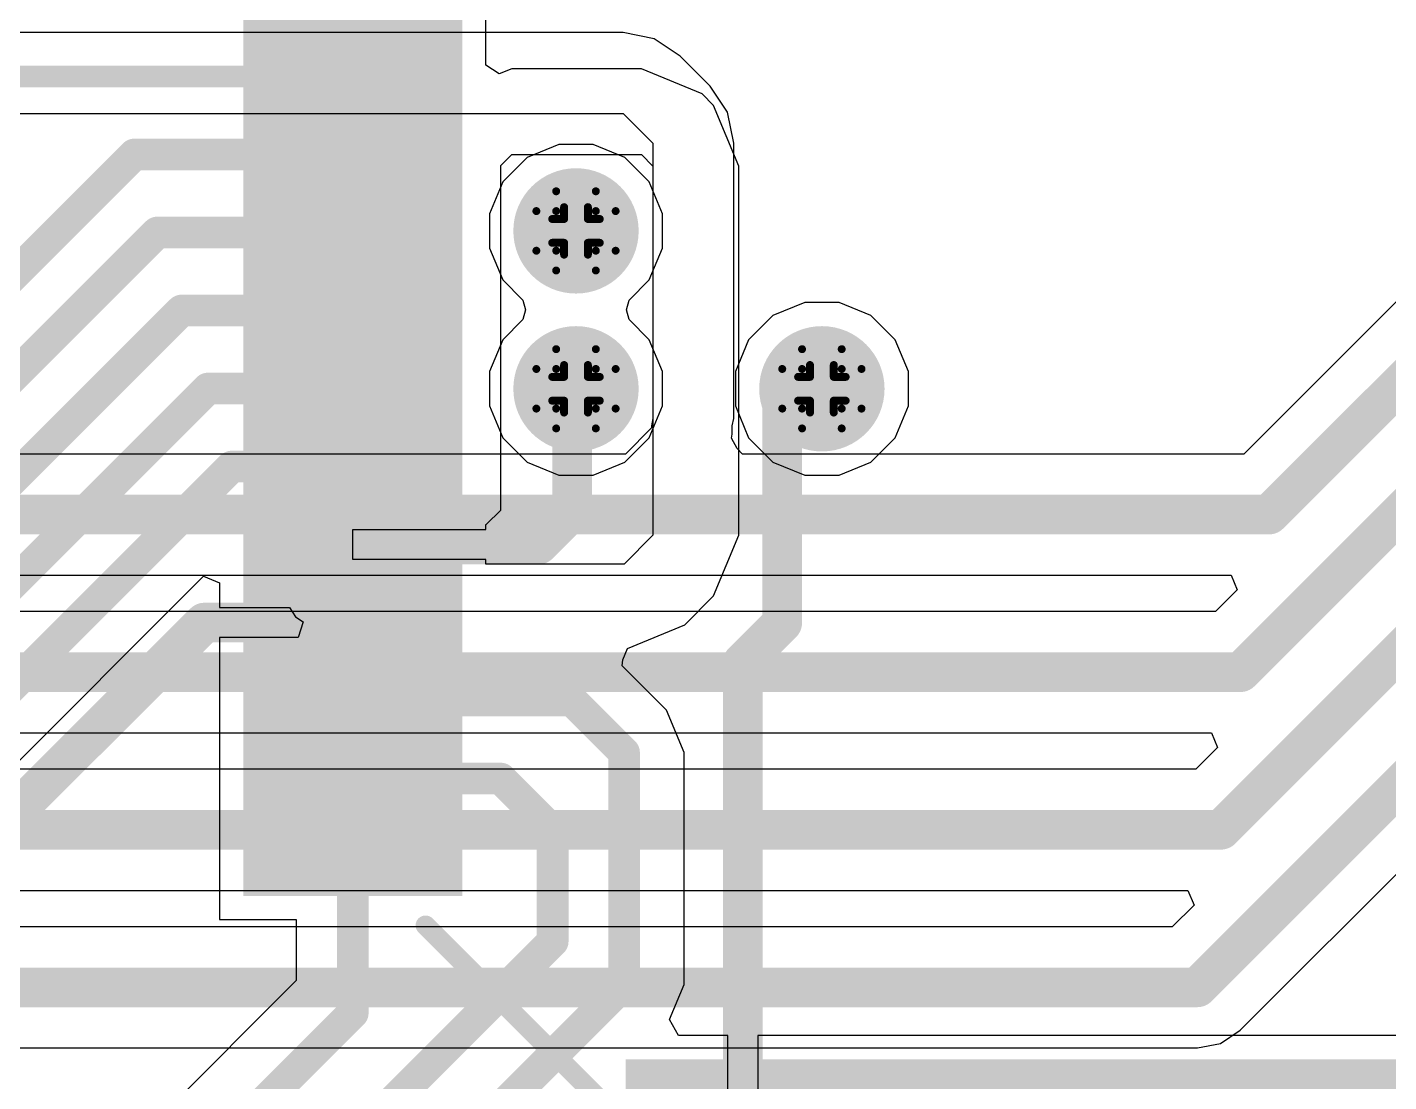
# Model space of a CAD drawing. Header units: inches. Extents: x -4 to 5258, y -4 to 5281.
# Drawn here: x 11.91 to 20.63, y 37.76 to 44.52 of the extents above; entities that cross this region are included whole.
import ezdxf

# ---------------------------------------------------------------- set-up
doc = ezdxf.new("R2010")
doc.units = ezdxf.units.IN
for name, color, linetype in [('Bottom Layer', 5, 'Continuous'), ('Bottom Solder', 6, 'Continuous'), ('Drill Drawing', 1, 'Continuous'), ('Layer 1', 16, 'Continuous'), ('Layer 2', 76, 'Continuous'), ('Top Layer', 1, 'Continuous'), ('Top Overlay', 2, 'Continuous'), ('Top Paste', 8, 'Continuous'), ('Top Solder', 216, 'Continuous'), ('Via Holes', 16, 'Continuous')]:
    doc.layers.add(name, color=color, linetype=linetype)

# ---------------------------------------------------------------- blocks, each defined once
blk = doc.blocks.new('64_LQFP__10_10__29')
at = {"layer": 'Top Layer'}
for points in [[(-6.35, 1.4), (-5.15, 1.4), (-5.15, 1.1), (-6.35, 1.1)], [(-6.35, 0.9), (-5.15, 0.9), (-5.15, 0.6), (-6.35, 0.6)], [(-6.35, 0.4), (-5.15, 0.4), (-5.15, 0.1), (-6.35, 0.1)], [(-6.35, -0.1), (-5.15, -0.1), (-5.15, -0.4), (-6.35, -0.4)], [(-6.35, -0.6), (-5.15, -0.6), (-5.15, -0.9), (-6.35, -0.9)], [(-6.35, -1.1), (-5.15, -1.1), (-5.15, -1.4), (-6.35, -1.4)], [(-6.35, -1.6), (-5.15, -1.6), (-5.15, -1.9), (-6.35, -1.9)], [(-6.35, -2.1), (-5.15, -2.1), (-5.15, -2.4), (-6.35, -2.4)], [(-6.35, -2.6), (-5.15, -2.6), (-5.15, -2.9), (-6.35, -2.9)], [(-6.35, -3.1), (-5.15, -3.1), (-5.15, -3.4), (-6.35, -3.4)], [(-6.35, -3.6), (-5.15, -3.6), (-5.15, -3.9), (-6.35, -3.9)], [(-3.9, -6.35), (-3.9, -5.15), (-3.6, -5.15), (-3.6, -6.35)], [(-3.4, -6.35), (-3.4, -5.15), (-3.1, -5.15), (-3.1, -6.35)], [(-2.9, -6.35), (-2.9, -5.15), (-2.6, -5.15), (-2.6, -6.35)], [(-2.4, -6.35), (-2.4, -5.15), (-2.1, -5.15), (-2.1, -6.35)], [(-1.9, -6.35), (-1.9, -5.15), (-1.6, -5.15), (-1.6, -6.35)], [(-1.4, -6.35), (-1.4, -5.15), (-1.1, -5.15), (-1.1, -6.35)], [(-0.9, -6.35), (-0.9, -5.15), (-0.6, -5.15), (-0.6, -6.35)], [(-0.4, -6.35), (-0.4, -5.15), (-0.1, -5.15), (-0.1, -6.35)], [(0.1, -6.35), (0.1, -5.15), (0.4, -5.15), (0.4, -6.35)], [(0.6, -6.35), (0.6, -5.15), (0.9, -5.15), (0.9, -6.35)]]:
    blk.add_hatch(color=1, dxfattribs=at).paths.add_polyline_path(points)
at = {"layer": 'Top Paste'}
for points in [[(-6.35, 1.4), (-5.15, 1.4), (-5.15, 1.1), (-6.35, 1.1)], [(-6.35, 0.9), (-5.15, 0.9), (-5.15, 0.6), (-6.35, 0.6)], [(-6.35, 0.4), (-5.15, 0.4), (-5.15, 0.1), (-6.35, 0.1)], [(-6.35, -0.1), (-5.15, -0.1), (-5.15, -0.4), (-6.35, -0.4)], [(-6.35, -0.6), (-5.15, -0.6), (-5.15, -0.9), (-6.35, -0.9)], [(-6.35, -1.1), (-5.15, -1.1), (-5.15, -1.4), (-6.35, -1.4)], [(-6.35, -1.6), (-5.15, -1.6), (-5.15, -1.9), (-6.35, -1.9)], [(-6.35, -2.1), (-5.15, -2.1), (-5.15, -2.4), (-6.35, -2.4)], [(-6.35, -2.6), (-5.15, -2.6), (-5.15, -2.9), (-6.35, -2.9)], [(-6.35, -3.1), (-5.15, -3.1), (-5.15, -3.4), (-6.35, -3.4)], [(-6.35, -3.6), (-5.15, -3.6), (-5.15, -3.9), (-6.35, -3.9)], [(-3.9, -6.35), (-3.9, -5.15), (-3.6, -5.15), (-3.6, -6.35)], [(-3.4, -6.35), (-3.4, -5.15), (-3.1, -5.15), (-3.1, -6.35)], [(-2.9, -6.35), (-2.9, -5.15), (-2.6, -5.15), (-2.6, -6.35)], [(-2.4, -6.35), (-2.4, -5.15), (-2.1, -5.15), (-2.1, -6.35)], [(-1.9, -6.35), (-1.9, -5.15), (-1.6, -5.15), (-1.6, -6.35)], [(-1.4, -6.35), (-1.4, -5.15), (-1.1, -5.15), (-1.1, -6.35)], [(-0.9, -6.35), (-0.9, -5.15), (-0.6, -5.15), (-0.6, -6.35)], [(-0.4, -6.35), (-0.4, -5.15), (-0.1, -5.15), (-0.1, -6.35)], [(0.1, -6.35), (0.1, -5.15), (0.4, -5.15), (0.4, -6.35)], [(0.6, -6.35), (0.6, -5.15), (0.9, -5.15), (0.9, -6.35)]]:
    blk.add_hatch(color=8, dxfattribs=at).paths.add_polyline_path(points)
at = {"layer": 'Top Solder'}
for points in [[(-6.4516, 2.0016), (-5.0484, 2.0016), (-5.0484, 1.4984), (-6.4516, 1.4984)], [(-6.4516, 1.5016), (-5.0484, 1.5016), (-5.0484, 0.9984), (-6.4516, 0.9984)], [(-6.4516, 1.0016), (-5.0484, 1.0016), (-5.0484, 0.4984), (-6.4516, 0.4984)], [(-6.4516, 0.5016), (-5.0484, 0.5016), (-5.0484, -0.0016), (-6.4516, -0.0016)], [(-6.4516, 0.0016), (-5.0484, 0.0016), (-5.0484, -0.5016), (-6.4516, -0.5016)], [(-6.4516, -0.4984), (-5.0484, -0.4984), (-5.0484, -1.0016), (-6.4516, -1.0016)], [(-6.4516, -0.9984), (-5.0484, -0.9984), (-5.0484, -1.5016), (-6.4516, -1.5016)], [(-6.4516, -1.4984), (-5.0484, -1.4984), (-5.0484, -2.0016), (-6.4516, -2.0016)], [(-6.4516, -1.9984), (-5.0484, -1.9984), (-5.0484, -2.5016), (-6.4516, -2.5016)], [(-6.4516, -2.4984), (-5.0484, -2.4984), (-5.0484, -3.0016), (-6.4516, -3.0016)], [(-6.4516, -2.9984), (-5.0484, -2.9984), (-5.0484, -3.5016), (-6.4516, -3.5016)], [(-6.4516, -3.4984), (-5.0484, -3.4984), (-5.0484, -4.0016), (-6.4516, -4.0016)], [(-4.0016, -6.4516), (-4.0016, -5.0484), (-3.4984, -5.0484), (-3.4984, -6.4516)], [(-3.5016, -6.4516), (-3.5016, -5.0484), (-2.9984, -5.0484), (-2.9984, -6.4516)], [(-3.0016, -6.4516), (-3.0016, -5.0484), (-2.4984, -5.0484), (-2.4984, -6.4516)], [(-2.5016, -6.4516), (-2.5016, -5.0484), (-1.9984, -5.0484), (-1.9984, -6.4516)], [(-2.0016, -6.4516), (-2.0016, -5.0484), (-1.4984, -5.0484), (-1.4984, -6.4516)], [(-1.5016, -6.4516), (-1.5016, -5.0484), (-0.9984, -5.0484), (-0.9984, -6.4516)], [(-1.0016, -6.4516), (-1.0016, -5.0484), (-0.4984, -5.0484), (-0.4984, -6.4516)], [(-0.5016, -6.4516), (-0.5016, -5.0484), (0.0016, -5.0484), (0.0016, -6.4516)], [(-0.0016, -6.4516), (-0.0016, -5.0484), (0.5016, -5.0484), (0.5016, -6.4516)], [(0.4984, -6.4516), (0.4984, -5.0484), (1.0016, -5.0484), (1.0016, -6.4516)]]:
    blk.add_hatch(color=216, dxfattribs=at).paths.add_polyline_path(points)
at = {"layer": 'Top Overlay'}
blk.add_lwpolyline([(-5.2832, -4.191, 0.127, 0.127, 0), (-4.1148, -5.3594, 0.127, 0.127, 0)], format="xyseb", dxfattribs=at)
blk.add_lwpolyline([(-5.3149, -4.191, 0.0635, 0.0635, 1), (-5.2514, -4.191, 0.0635, 0.0635, 1)], format="xyseb", close=True, dxfattribs=at)

msp = doc.modelspace()

# ---------------------------------------------------------------- hatches: boundary and pattern name
at = {"layer": 'Bottom Layer'}
h = msp.add_hatch(color=5, dxfattribs=at)
edge = h.paths.add_edge_path()
edge.add_arc((15.4219, 43.2158), 0.3, 0, 360)
h = msp.add_hatch(color=5, dxfattribs=at)
edge = h.paths.add_edge_path()
edge.add_arc((15.4219, 42.2038), 0.3, 0, 360)
h = msp.add_hatch(color=5, dxfattribs=at)
edge = h.paths.add_edge_path()
edge.add_arc((16.9974, 42.2038), 0.3, 0, 360)
at = {"layer": 'Bottom Solder'}
h = msp.add_hatch(color=6, dxfattribs=at)
edge = h.paths.add_edge_path()
edge.add_arc((15.4219, 43.2158), 0.4016, 0, 360)
h = msp.add_hatch(color=6, dxfattribs=at)
edge = h.paths.add_edge_path()
edge.add_arc((15.4219, 42.2038), 0.4016, 0, 360)
h = msp.add_hatch(color=6, dxfattribs=at)
edge = h.paths.add_edge_path()
edge.add_arc((16.9974, 42.2038), 0.4016, 0, 360)
at = {"layer": 'Layer 1'}
h = msp.add_hatch(color=16, dxfattribs=at)
edge = h.paths.add_edge_path()
edge.add_arc((15.4219, 43.2158), 0.3, 0, 360)
h = msp.add_hatch(color=16, dxfattribs=at)
edge = h.paths.add_edge_path()
edge.add_arc((15.4219, 42.2038), 0.3, 0, 360)
h = msp.add_hatch(color=16, dxfattribs=at)
edge = h.paths.add_edge_path()
edge.add_arc((16.9974, 42.2038), 0.3, 0, 360)
at = {"layer": 'Layer 2'}
h = msp.add_hatch(color=76, dxfattribs=at)
edge = h.paths.add_edge_path()
edge.add_arc((15.4219, 43.2158), 0.3, 0, 360)
h = msp.add_hatch(color=76, dxfattribs=at)
edge = h.paths.add_edge_path()
edge.add_arc((15.4219, 42.2038), 0.3, 0, 360)
h = msp.add_hatch(color=76, dxfattribs=at)
edge = h.paths.add_edge_path()
edge.add_arc((16.9974, 42.2038), 0.3, 0, 360)
at = {"layer": 'Top Layer'}
h = msp.add_hatch(color=1, dxfattribs=at)
edge = h.paths.add_edge_path()
edge.add_arc((15.4219, 43.2158), 0.3, 0, 360)
h = msp.add_hatch(color=1, dxfattribs=at)
edge = h.paths.add_edge_path()
edge.add_arc((15.4219, 42.2038), 0.3, 0, 360)
h = msp.add_hatch(color=1, dxfattribs=at)
edge = h.paths.add_edge_path()
edge.add_arc((16.9974, 42.2038), 0.3, 0, 360)
at = {"layer": 'Top Solder'}
h = msp.add_hatch(color=216, dxfattribs=at)
edge = h.paths.add_edge_path()
edge.add_arc((15.4219, 43.2158), 0.4016, 0, 360)
h = msp.add_hatch(color=216, dxfattribs=at)
edge = h.paths.add_edge_path()
edge.add_arc((15.4219, 42.2038), 0.4016, 0, 360)
h = msp.add_hatch(color=216, dxfattribs=at)
edge = h.paths.add_edge_path()
edge.add_arc((16.9974, 42.2038), 0.4016, 0, 360)
at = {"layer": 'Via Holes'}
h = msp.add_hatch(color=7, dxfattribs=at)
edge = h.paths.add_edge_path()
edge.add_arc((15.4219, 43.2158), 0.15, 0, 360)
h = msp.add_hatch(color=7, dxfattribs=at)
edge = h.paths.add_edge_path()
edge.add_arc((15.4219, 42.2038), 0.15, 0, 360)
h = msp.add_hatch(color=7, dxfattribs=at)
edge = h.paths.add_edge_path()
edge.add_arc((16.9974, 42.2038), 0.15, 0, 360)

# ---------------------------------------------------------------- linework, layer by layer
at = {"layer": 'Bottom Layer'}
for p, q in [((15.3117, 43.7698), (15.1081, 43.6855)), ((15.5321, 43.7698), (15.3117, 43.7698)), ((15.7358, 43.6855), (15.5321, 43.7698)), ((15.1081, 43.6855), (14.9523, 43.5296)), ((15.8916, 43.5296), (15.7358, 43.6855)), ((14.9523, 43.5296), (14.8679, 43.326)), ((15.9759, 43.326), (15.8916, 43.5296)), ((14.8679, 43.326), (14.8679, 43.1056)), ((15.9759, 43.1056), (15.9759, 43.326)), ((14.8679, 43.1056), (14.9523, 42.902)), ((15.8916, 42.902), (15.9759, 43.1056)), ((14.9523, 42.902), (15.0818, 42.7725)), ((15.7621, 42.7725), (15.8916, 42.902)), ((15.0818, 42.7725), (15.0985, 42.7098)), ((15.7454, 42.7098), (15.7621, 42.7725)), ((15.0985, 42.7098), (15.0818, 42.6471)), ((15.7621, 42.6471), (15.7454, 42.7098)), ((15.0818, 42.6471), (14.9523, 42.5176)), ((15.8916, 42.5176), (15.7621, 42.6471)), ((14.9523, 42.5176), (14.8679, 42.314)), ((15.9759, 42.314), (15.8916, 42.5176)), ((14.8679, 42.314), (14.8679, 42.0936)), ((15.9759, 42.0936), (15.9759, 42.314)), ((14.8679, 42.0936), (14.9523, 41.89)), ((15.8916, 41.89), (15.9759, 42.0936)), ((14.9523, 41.89), (15.1081, 41.7341)), ((15.7358, 41.7341), (15.8916, 41.89)), ((15.1081, 41.7341), (15.3117, 41.6498)), ((15.5321, 41.6498), (15.7358, 41.7341)), ((15.3117, 41.6498), (15.5321, 41.6498))]:
    msp.add_line(p, q, dxfattribs=at)
at = {"layer": 'Drill Drawing'}
for points in [[(15.2949, 43.3428, 0.0508, 0.0508, 0), (15.2949, 43.4698, 0.0508, 0.0508, 0)], [(15.2949, 43.4698, 0.0508, 0.0508, 0), (15.5489, 43.4698, 0.0508, 0.0508, 0)], [(15.5489, 43.3428, 0.0508, 0.0508, 0), (15.5489, 43.4698, 0.0508, 0.0508, 0)], [(15.1679, 43.0888, 0.0508, 0.0508, 0), (15.1679, 43.3428, 0.0508, 0.0508, 0)], [(15.1679, 43.3428, 0.0508, 0.0508, 0), (15.2949, 43.3428, 0.0508, 0.0508, 0)], [(15.3457, 43.292, 0.0508, 0.0508, 0), (15.3457, 43.3682, 0.0508, 0.0508, 0)], [(15.3457, 43.3682, 0.0508, 0.0508, 0), (15.4981, 43.3682, 0.0508, 0.0508, 0)], [(15.4981, 43.292, 0.0508, 0.0508, 0), (15.4981, 43.3682, 0.0508, 0.0508, 0)], [(15.5489, 43.3428, 0.0508, 0.0508, 0), (15.6759, 43.3428, 0.0508, 0.0508, 0)], [(15.6759, 43.0888, 0.0508, 0.0508, 0), (15.6759, 43.3428, 0.0508, 0.0508, 0)], [(15.2695, 43.1396, 0.0508, 0.0508, 0), (15.2695, 43.292, 0.0508, 0.0508, 0)], [(15.2695, 43.292, 0.0508, 0.0508, 0), (15.3457, 43.292, 0.0508, 0.0508, 0)], [(15.4981, 43.292, 0.0508, 0.0508, 0), (15.5743, 43.292, 0.0508, 0.0508, 0)], [(15.5743, 43.1396, 0.0508, 0.0508, 0), (15.5743, 43.292, 0.0508, 0.0508, 0)], [(15.1679, 43.0888, 0.0508, 0.0508, 0), (15.2949, 43.0888, 0.0508, 0.0508, 0)], [(15.2695, 43.1396, 0.0508, 0.0508, 0), (15.3457, 43.1396, 0.0508, 0.0508, 0)], [(15.2949, 42.9618, 0.0508, 0.0508, 0), (15.2949, 43.0888, 0.0508, 0.0508, 0)], [(15.3457, 43.0634, 0.0508, 0.0508, 0), (15.3457, 43.1396, 0.0508, 0.0508, 0)], [(15.4981, 43.1396, 0.0508, 0.0508, 0), (15.5743, 43.1396, 0.0508, 0.0508, 0)], [(15.4981, 43.0634, 0.0508, 0.0508, 0), (15.4981, 43.1396, 0.0508, 0.0508, 0)], [(15.5489, 43.0888, 0.0508, 0.0508, 0), (15.6759, 43.0888, 0.0508, 0.0508, 0)], [(15.5489, 42.9618, 0.0508, 0.0508, 0), (15.5489, 43.0888, 0.0508, 0.0508, 0)], [(15.3457, 43.0634, 0.0508, 0.0508, 0), (15.4981, 43.0634, 0.0508, 0.0508, 0)], [(15.2949, 42.9618, 0.0508, 0.0508, 0), (15.5489, 42.9618, 0.0508, 0.0508, 0)], [(15.2949, 42.3308, 0.0508, 0.0508, 0), (15.2949, 42.4578, 0.0508, 0.0508, 0)], [(15.2949, 42.4578, 0.0508, 0.0508, 0), (15.5489, 42.4578, 0.0508, 0.0508, 0)], [(15.5489, 42.3308, 0.0508, 0.0508, 0), (15.5489, 42.4578, 0.0508, 0.0508, 0)], [(16.8704, 42.3308, 0.0508, 0.0508, 0), (16.8704, 42.4578, 0.0508, 0.0508, 0)], [(16.8704, 42.4578, 0.0508, 0.0508, 0), (17.1244, 42.4578, 0.0508, 0.0508, 0)], [(17.1244, 42.3308, 0.0508, 0.0508, 0), (17.1244, 42.4578, 0.0508, 0.0508, 0)], [(15.1679, 42.0768, 0.0508, 0.0508, 0), (15.1679, 42.3308, 0.0508, 0.0508, 0)], [(15.1679, 42.3308, 0.0508, 0.0508, 0), (15.2949, 42.3308, 0.0508, 0.0508, 0)], [(15.3457, 42.28, 0.0508, 0.0508, 0), (15.3457, 42.3562, 0.0508, 0.0508, 0)], [(15.3457, 42.3562, 0.0508, 0.0508, 0), (15.4981, 42.3562, 0.0508, 0.0508, 0)], [(15.4981, 42.28, 0.0508, 0.0508, 0), (15.4981, 42.3562, 0.0508, 0.0508, 0)], [(15.5489, 42.3308, 0.0508, 0.0508, 0), (15.6759, 42.3308, 0.0508, 0.0508, 0)], [(15.6759, 42.0768, 0.0508, 0.0508, 0), (15.6759, 42.3308, 0.0508, 0.0508, 0)], [(16.7434, 42.0768, 0.0508, 0.0508, 0), (16.7434, 42.3308, 0.0508, 0.0508, 0)], [(16.7434, 42.3308, 0.0508, 0.0508, 0), (16.8704, 42.3308, 0.0508, 0.0508, 0)], [(16.9212, 42.28, 0.0508, 0.0508, 0), (16.9212, 42.3562, 0.0508, 0.0508, 0)], [(16.9212, 42.3562, 0.0508, 0.0508, 0), (17.0736, 42.3562, 0.0508, 0.0508, 0)], [(17.0736, 42.28, 0.0508, 0.0508, 0), (17.0736, 42.3562, 0.0508, 0.0508, 0)], [(17.1244, 42.3308, 0.0508, 0.0508, 0), (17.2514, 42.3308, 0.0508, 0.0508, 0)], [(17.2514, 42.0768, 0.0508, 0.0508, 0), (17.2514, 42.3308, 0.0508, 0.0508, 0)], [(15.2695, 42.1276, 0.0508, 0.0508, 0), (15.2695, 42.28, 0.0508, 0.0508, 0)], [(15.2695, 42.28, 0.0508, 0.0508, 0), (15.3457, 42.28, 0.0508, 0.0508, 0)], [(15.4981, 42.28, 0.0508, 0.0508, 0), (15.5743, 42.28, 0.0508, 0.0508, 0)], [(15.5743, 42.1276, 0.0508, 0.0508, 0), (15.5743, 42.28, 0.0508, 0.0508, 0)], [(16.845, 42.1276, 0.0508, 0.0508, 0), (16.845, 42.28, 0.0508, 0.0508, 0)], [(16.845, 42.28, 0.0508, 0.0508, 0), (16.9212, 42.28, 0.0508, 0.0508, 0)], [(17.0736, 42.28, 0.0508, 0.0508, 0), (17.1498, 42.28, 0.0508, 0.0508, 0)], [(17.1498, 42.1276, 0.0508, 0.0508, 0), (17.1498, 42.28, 0.0508, 0.0508, 0)], [(15.2695, 42.1276, 0.0508, 0.0508, 0), (15.3457, 42.1276, 0.0508, 0.0508, 0)], [(15.3457, 42.0514, 0.0508, 0.0508, 0), (15.3457, 42.1276, 0.0508, 0.0508, 0)], [(15.4981, 42.1276, 0.0508, 0.0508, 0), (15.5743, 42.1276, 0.0508, 0.0508, 0)], [(15.4981, 42.0514, 0.0508, 0.0508, 0), (15.4981, 42.1276, 0.0508, 0.0508, 0)], [(16.845, 42.1276, 0.0508, 0.0508, 0), (16.9212, 42.1276, 0.0508, 0.0508, 0)], [(16.9212, 42.0514, 0.0508, 0.0508, 0), (16.9212, 42.1276, 0.0508, 0.0508, 0)], [(17.0736, 42.1276, 0.0508, 0.0508, 0), (17.1498, 42.1276, 0.0508, 0.0508, 0)], [(17.0736, 42.0514, 0.0508, 0.0508, 0), (17.0736, 42.1276, 0.0508, 0.0508, 0)], [(15.1679, 42.0768, 0.0508, 0.0508, 0), (15.2949, 42.0768, 0.0508, 0.0508, 0)], [(15.2949, 41.9498, 0.0508, 0.0508, 0), (15.2949, 42.0768, 0.0508, 0.0508, 0)], [(15.3457, 42.0514, 0.0508, 0.0508, 0), (15.4981, 42.0514, 0.0508, 0.0508, 0)], [(15.5489, 42.0768, 0.0508, 0.0508, 0), (15.6759, 42.0768, 0.0508, 0.0508, 0)], [(15.5489, 41.9498, 0.0508, 0.0508, 0), (15.5489, 42.0768, 0.0508, 0.0508, 0)], [(16.7434, 42.0768, 0.0508, 0.0508, 0), (16.8704, 42.0768, 0.0508, 0.0508, 0)], [(16.8704, 41.9498, 0.0508, 0.0508, 0), (16.8704, 42.0768, 0.0508, 0.0508, 0)], [(16.9212, 42.0514, 0.0508, 0.0508, 0), (17.0736, 42.0514, 0.0508, 0.0508, 0)], [(17.1244, 42.0768, 0.0508, 0.0508, 0), (17.2514, 42.0768, 0.0508, 0.0508, 0)], [(17.1244, 41.9498, 0.0508, 0.0508, 0), (17.1244, 42.0768, 0.0508, 0.0508, 0)], [(15.2949, 41.9498, 0.0508, 0.0508, 0), (15.5489, 41.9498, 0.0508, 0.0508, 0)], [(16.8704, 41.9498, 0.0508, 0.0508, 0), (17.1244, 41.9498, 0.0508, 0.0508, 0)]]:
    msp.add_lwpolyline(points, format="xyseb", dxfattribs=at)
for points in [[(15.2822, 43.4698, 0.0254, 0.0254, 1), (15.3076, 43.4698, 0.0254, 0.0254, 1)], [(15.2822, 43.4698, 0.0254, 0.0254, 1), (15.3076, 43.4698, 0.0254, 0.0254, 1)], [(15.5362, 43.4698, 0.0254, 0.0254, 1), (15.5616, 43.4698, 0.0254, 0.0254, 1)], [(15.5362, 43.4698, 0.0254, 0.0254, 1), (15.5616, 43.4698, 0.0254, 0.0254, 1)], [(15.1552, 43.3428, 0.0254, 0.0254, 1), (15.1806, 43.3428, 0.0254, 0.0254, 1)], [(15.1552, 43.3428, 0.0254, 0.0254, 1), (15.1806, 43.3428, 0.0254, 0.0254, 1)], [(15.2822, 43.3428, 0.0254, 0.0254, 1), (15.3076, 43.3428, 0.0254, 0.0254, 1)], [(15.2822, 43.3428, 0.0254, 0.0254, 1), (15.3076, 43.3428, 0.0254, 0.0254, 1)], [(15.333, 43.3682, 0.0254, 0.0254, 1), (15.3584, 43.3682, 0.0254, 0.0254, 1)], [(15.333, 43.3682, 0.0254, 0.0254, 1), (15.3584, 43.3682, 0.0254, 0.0254, 1)], [(15.4854, 43.3682, 0.0254, 0.0254, 1), (15.5108, 43.3682, 0.0254, 0.0254, 1)], [(15.4854, 43.3682, 0.0254, 0.0254, 1), (15.5108, 43.3682, 0.0254, 0.0254, 1)], [(15.5362, 43.3428, 0.0254, 0.0254, 1), (15.5616, 43.3428, 0.0254, 0.0254, 1)], [(15.5362, 43.3428, 0.0254, 0.0254, 1), (15.5616, 43.3428, 0.0254, 0.0254, 1)], [(15.6632, 43.3428, 0.0254, 0.0254, 1), (15.6886, 43.3428, 0.0254, 0.0254, 1)], [(15.6632, 43.3428, 0.0254, 0.0254, 1), (15.6886, 43.3428, 0.0254, 0.0254, 1)], [(15.2568, 43.292, 0.0254, 0.0254, 1), (15.2822, 43.292, 0.0254, 0.0254, 1)], [(15.2568, 43.292, 0.0254, 0.0254, 1), (15.2822, 43.292, 0.0254, 0.0254, 1)], [(15.333, 43.292, 0.0254, 0.0254, 1), (15.3584, 43.292, 0.0254, 0.0254, 1)], [(15.333, 43.292, 0.0254, 0.0254, 1), (15.3584, 43.292, 0.0254, 0.0254, 1)], [(15.4854, 43.292, 0.0254, 0.0254, 1), (15.5108, 43.292, 0.0254, 0.0254, 1)], [(15.4854, 43.292, 0.0254, 0.0254, 1), (15.5108, 43.292, 0.0254, 0.0254, 1)], [(15.5616, 43.292, 0.0254, 0.0254, 1), (15.587, 43.292, 0.0254, 0.0254, 1)], [(15.5616, 43.292, 0.0254, 0.0254, 1), (15.587, 43.292, 0.0254, 0.0254, 1)], [(15.1552, 43.0888, 0.0254, 0.0254, 1), (15.1806, 43.0888, 0.0254, 0.0254, 1)], [(15.1552, 43.0888, 0.0254, 0.0254, 1), (15.1806, 43.0888, 0.0254, 0.0254, 1)], [(15.2568, 43.1396, 0.0254, 0.0254, 1), (15.2822, 43.1396, 0.0254, 0.0254, 1)], [(15.2568, 43.1396, 0.0254, 0.0254, 1), (15.2822, 43.1396, 0.0254, 0.0254, 1)], [(15.2822, 43.0888, 0.0254, 0.0254, 1), (15.3076, 43.0888, 0.0254, 0.0254, 1)], [(15.2822, 43.0888, 0.0254, 0.0254, 1), (15.3076, 43.0888, 0.0254, 0.0254, 1)], [(15.333, 43.1396, 0.0254, 0.0254, 1), (15.3584, 43.1396, 0.0254, 0.0254, 1)], [(15.333, 43.1396, 0.0254, 0.0254, 1), (15.3584, 43.1396, 0.0254, 0.0254, 1)], [(15.4854, 43.1396, 0.0254, 0.0254, 1), (15.5108, 43.1396, 0.0254, 0.0254, 1)], [(15.4854, 43.1396, 0.0254, 0.0254, 1), (15.5108, 43.1396, 0.0254, 0.0254, 1)], [(15.5362, 43.0888, 0.0254, 0.0254, 1), (15.5616, 43.0888, 0.0254, 0.0254, 1)], [(15.5362, 43.0888, 0.0254, 0.0254, 1), (15.5616, 43.0888, 0.0254, 0.0254, 1)], [(15.5616, 43.1396, 0.0254, 0.0254, 1), (15.587, 43.1396, 0.0254, 0.0254, 1)], [(15.5616, 43.1396, 0.0254, 0.0254, 1), (15.587, 43.1396, 0.0254, 0.0254, 1)], [(15.6632, 43.0888, 0.0254, 0.0254, 1), (15.6886, 43.0888, 0.0254, 0.0254, 1)], [(15.6632, 43.0888, 0.0254, 0.0254, 1), (15.6886, 43.0888, 0.0254, 0.0254, 1)], [(15.333, 43.0634, 0.0254, 0.0254, 1), (15.3584, 43.0634, 0.0254, 0.0254, 1)], [(15.333, 43.0634, 0.0254, 0.0254, 1), (15.3584, 43.0634, 0.0254, 0.0254, 1)], [(15.4854, 43.0634, 0.0254, 0.0254, 1), (15.5108, 43.0634, 0.0254, 0.0254, 1)], [(15.4854, 43.0634, 0.0254, 0.0254, 1), (15.5108, 43.0634, 0.0254, 0.0254, 1)], [(15.2822, 42.9618, 0.0254, 0.0254, 1), (15.3076, 42.9618, 0.0254, 0.0254, 1)], [(15.2822, 42.9618, 0.0254, 0.0254, 1), (15.3076, 42.9618, 0.0254, 0.0254, 1)], [(15.5362, 42.9618, 0.0254, 0.0254, 1), (15.5616, 42.9618, 0.0254, 0.0254, 1)], [(15.5362, 42.9618, 0.0254, 0.0254, 1), (15.5616, 42.9618, 0.0254, 0.0254, 1)], [(15.2822, 42.4578, 0.0254, 0.0254, 1), (15.3076, 42.4578, 0.0254, 0.0254, 1)], [(15.2822, 42.4578, 0.0254, 0.0254, 1), (15.3076, 42.4578, 0.0254, 0.0254, 1)], [(15.5362, 42.4578, 0.0254, 0.0254, 1), (15.5616, 42.4578, 0.0254, 0.0254, 1)], [(15.5362, 42.4578, 0.0254, 0.0254, 1), (15.5616, 42.4578, 0.0254, 0.0254, 1)], [(16.8577, 42.4578, 0.0254, 0.0254, 1), (16.8831, 42.4578, 0.0254, 0.0254, 1)], [(16.8577, 42.4578, 0.0254, 0.0254, 1), (16.8831, 42.4578, 0.0254, 0.0254, 1)], [(17.1117, 42.4578, 0.0254, 0.0254, 1), (17.1371, 42.4578, 0.0254, 0.0254, 1)], [(17.1117, 42.4578, 0.0254, 0.0254, 1), (17.1371, 42.4578, 0.0254, 0.0254, 1)], [(15.1552, 42.3308, 0.0254, 0.0254, 1), (15.1806, 42.3308, 0.0254, 0.0254, 1)], [(15.1552, 42.3308, 0.0254, 0.0254, 1), (15.1806, 42.3308, 0.0254, 0.0254, 1)], [(15.2822, 42.3308, 0.0254, 0.0254, 1), (15.3076, 42.3308, 0.0254, 0.0254, 1)], [(15.2822, 42.3308, 0.0254, 0.0254, 1), (15.3076, 42.3308, 0.0254, 0.0254, 1)], [(15.333, 42.3562, 0.0254, 0.0254, 1), (15.3584, 42.3562, 0.0254, 0.0254, 1)], [(15.333, 42.3562, 0.0254, 0.0254, 1), (15.3584, 42.3562, 0.0254, 0.0254, 1)], [(15.4854, 42.3562, 0.0254, 0.0254, 1), (15.5108, 42.3562, 0.0254, 0.0254, 1)], [(15.4854, 42.3562, 0.0254, 0.0254, 1), (15.5108, 42.3562, 0.0254, 0.0254, 1)], [(15.5362, 42.3308, 0.0254, 0.0254, 1), (15.5616, 42.3308, 0.0254, 0.0254, 1)], [(15.5362, 42.3308, 0.0254, 0.0254, 1), (15.5616, 42.3308, 0.0254, 0.0254, 1)], [(15.6632, 42.3308, 0.0254, 0.0254, 1), (15.6886, 42.3308, 0.0254, 0.0254, 1)], [(15.6632, 42.3308, 0.0254, 0.0254, 1), (15.6886, 42.3308, 0.0254, 0.0254, 1)], [(16.7307, 42.3308, 0.0254, 0.0254, 1), (16.7561, 42.3308, 0.0254, 0.0254, 1)], [(16.7307, 42.3308, 0.0254, 0.0254, 1), (16.7561, 42.3308, 0.0254, 0.0254, 1)], [(16.8577, 42.3308, 0.0254, 0.0254, 1), (16.8831, 42.3308, 0.0254, 0.0254, 1)], [(16.8577, 42.3308, 0.0254, 0.0254, 1), (16.8831, 42.3308, 0.0254, 0.0254, 1)], [(16.9085, 42.3562, 0.0254, 0.0254, 1), (16.9339, 42.3562, 0.0254, 0.0254, 1)], [(16.9085, 42.3562, 0.0254, 0.0254, 1), (16.9339, 42.3562, 0.0254, 0.0254, 1)], [(17.0609, 42.3562, 0.0254, 0.0254, 1), (17.0863, 42.3562, 0.0254, 0.0254, 1)], [(17.0609, 42.3562, 0.0254, 0.0254, 1), (17.0863, 42.3562, 0.0254, 0.0254, 1)], [(17.1117, 42.3308, 0.0254, 0.0254, 1), (17.1371, 42.3308, 0.0254, 0.0254, 1)], [(17.1117, 42.3308, 0.0254, 0.0254, 1), (17.1371, 42.3308, 0.0254, 0.0254, 1)], [(17.2387, 42.3308, 0.0254, 0.0254, 1), (17.2641, 42.3308, 0.0254, 0.0254, 1)], [(17.2387, 42.3308, 0.0254, 0.0254, 1), (17.2641, 42.3308, 0.0254, 0.0254, 1)], [(15.2568, 42.28, 0.0254, 0.0254, 1), (15.2822, 42.28, 0.0254, 0.0254, 1)], [(15.2568, 42.28, 0.0254, 0.0254, 1), (15.2822, 42.28, 0.0254, 0.0254, 1)], [(15.333, 42.28, 0.0254, 0.0254, 1), (15.3584, 42.28, 0.0254, 0.0254, 1)], [(15.333, 42.28, 0.0254, 0.0254, 1), (15.3584, 42.28, 0.0254, 0.0254, 1)], [(15.4854, 42.28, 0.0254, 0.0254, 1), (15.5108, 42.28, 0.0254, 0.0254, 1)], [(15.4854, 42.28, 0.0254, 0.0254, 1), (15.5108, 42.28, 0.0254, 0.0254, 1)], [(15.5616, 42.28, 0.0254, 0.0254, 1), (15.587, 42.28, 0.0254, 0.0254, 1)], [(15.5616, 42.28, 0.0254, 0.0254, 1), (15.587, 42.28, 0.0254, 0.0254, 1)], [(16.8323, 42.28, 0.0254, 0.0254, 1), (16.8577, 42.28, 0.0254, 0.0254, 1)], [(16.8323, 42.28, 0.0254, 0.0254, 1), (16.8577, 42.28, 0.0254, 0.0254, 1)], [(16.9085, 42.28, 0.0254, 0.0254, 1), (16.9339, 42.28, 0.0254, 0.0254, 1)], [(16.9085, 42.28, 0.0254, 0.0254, 1), (16.9339, 42.28, 0.0254, 0.0254, 1)], [(17.0609, 42.28, 0.0254, 0.0254, 1), (17.0863, 42.28, 0.0254, 0.0254, 1)], [(17.0609, 42.28, 0.0254, 0.0254, 1), (17.0863, 42.28, 0.0254, 0.0254, 1)], [(17.1371, 42.28, 0.0254, 0.0254, 1), (17.1625, 42.28, 0.0254, 0.0254, 1)], [(17.1371, 42.28, 0.0254, 0.0254, 1), (17.1625, 42.28, 0.0254, 0.0254, 1)], [(15.2568, 42.1276, 0.0254, 0.0254, 1), (15.2822, 42.1276, 0.0254, 0.0254, 1)], [(15.2568, 42.1276, 0.0254, 0.0254, 1), (15.2822, 42.1276, 0.0254, 0.0254, 1)], [(15.333, 42.1276, 0.0254, 0.0254, 1), (15.3584, 42.1276, 0.0254, 0.0254, 1)], [(15.333, 42.1276, 0.0254, 0.0254, 1), (15.3584, 42.1276, 0.0254, 0.0254, 1)], [(15.4854, 42.1276, 0.0254, 0.0254, 1), (15.5108, 42.1276, 0.0254, 0.0254, 1)], [(15.4854, 42.1276, 0.0254, 0.0254, 1), (15.5108, 42.1276, 0.0254, 0.0254, 1)], [(15.5616, 42.1276, 0.0254, 0.0254, 1), (15.587, 42.1276, 0.0254, 0.0254, 1)], [(15.5616, 42.1276, 0.0254, 0.0254, 1), (15.587, 42.1276, 0.0254, 0.0254, 1)], [(16.8323, 42.1276, 0.0254, 0.0254, 1), (16.8577, 42.1276, 0.0254, 0.0254, 1)], [(16.8323, 42.1276, 0.0254, 0.0254, 1), (16.8577, 42.1276, 0.0254, 0.0254, 1)], [(16.9085, 42.1276, 0.0254, 0.0254, 1), (16.9339, 42.1276, 0.0254, 0.0254, 1)], [(16.9085, 42.1276, 0.0254, 0.0254, 1), (16.9339, 42.1276, 0.0254, 0.0254, 1)], [(17.0609, 42.1276, 0.0254, 0.0254, 1), (17.0863, 42.1276, 0.0254, 0.0254, 1)], [(17.0609, 42.1276, 0.0254, 0.0254, 1), (17.0863, 42.1276, 0.0254, 0.0254, 1)], [(17.1371, 42.1276, 0.0254, 0.0254, 1), (17.1625, 42.1276, 0.0254, 0.0254, 1)], [(17.1371, 42.1276, 0.0254, 0.0254, 1), (17.1625, 42.1276, 0.0254, 0.0254, 1)], [(15.1552, 42.0768, 0.0254, 0.0254, 1), (15.1806, 42.0768, 0.0254, 0.0254, 1)], [(15.1552, 42.0768, 0.0254, 0.0254, 1), (15.1806, 42.0768, 0.0254, 0.0254, 1)], [(15.2822, 42.0768, 0.0254, 0.0254, 1), (15.3076, 42.0768, 0.0254, 0.0254, 1)], [(15.2822, 42.0768, 0.0254, 0.0254, 1), (15.3076, 42.0768, 0.0254, 0.0254, 1)], [(15.333, 42.0514, 0.0254, 0.0254, 1), (15.3584, 42.0514, 0.0254, 0.0254, 1)], [(15.333, 42.0514, 0.0254, 0.0254, 1), (15.3584, 42.0514, 0.0254, 0.0254, 1)], [(15.4854, 42.0514, 0.0254, 0.0254, 1), (15.5108, 42.0514, 0.0254, 0.0254, 1)], [(15.4854, 42.0514, 0.0254, 0.0254, 1), (15.5108, 42.0514, 0.0254, 0.0254, 1)], [(15.5362, 42.0768, 0.0254, 0.0254, 1), (15.5616, 42.0768, 0.0254, 0.0254, 1)], [(15.5362, 42.0768, 0.0254, 0.0254, 1), (15.5616, 42.0768, 0.0254, 0.0254, 1)], [(15.6632, 42.0768, 0.0254, 0.0254, 1), (15.6886, 42.0768, 0.0254, 0.0254, 1)], [(15.6632, 42.0768, 0.0254, 0.0254, 1), (15.6886, 42.0768, 0.0254, 0.0254, 1)], [(16.7307, 42.0768, 0.0254, 0.0254, 1), (16.7561, 42.0768, 0.0254, 0.0254, 1)], [(16.7307, 42.0768, 0.0254, 0.0254, 1), (16.7561, 42.0768, 0.0254, 0.0254, 1)], [(16.8577, 42.0768, 0.0254, 0.0254, 1), (16.8831, 42.0768, 0.0254, 0.0254, 1)], [(16.8577, 42.0768, 0.0254, 0.0254, 1), (16.8831, 42.0768, 0.0254, 0.0254, 1)], [(16.9085, 42.0514, 0.0254, 0.0254, 1), (16.9339, 42.0514, 0.0254, 0.0254, 1)], [(16.9085, 42.0514, 0.0254, 0.0254, 1), (16.9339, 42.0514, 0.0254, 0.0254, 1)], [(17.0609, 42.0514, 0.0254, 0.0254, 1), (17.0863, 42.0514, 0.0254, 0.0254, 1)], [(17.0609, 42.0514, 0.0254, 0.0254, 1), (17.0863, 42.0514, 0.0254, 0.0254, 1)], [(17.1117, 42.0768, 0.0254, 0.0254, 1), (17.1371, 42.0768, 0.0254, 0.0254, 1)], [(17.1117, 42.0768, 0.0254, 0.0254, 1), (17.1371, 42.0768, 0.0254, 0.0254, 1)], [(17.2387, 42.0768, 0.0254, 0.0254, 1), (17.2641, 42.0768, 0.0254, 0.0254, 1)], [(17.2387, 42.0768, 0.0254, 0.0254, 1), (17.2641, 42.0768, 0.0254, 0.0254, 1)], [(15.2822, 41.9498, 0.0254, 0.0254, 1), (15.3076, 41.9498, 0.0254, 0.0254, 1)], [(15.2822, 41.9498, 0.0254, 0.0254, 1), (15.3076, 41.9498, 0.0254, 0.0254, 1)], [(15.5362, 41.9498, 0.0254, 0.0254, 1), (15.5616, 41.9498, 0.0254, 0.0254, 1)], [(15.5362, 41.9498, 0.0254, 0.0254, 1), (15.5616, 41.9498, 0.0254, 0.0254, 1)], [(16.8577, 41.9498, 0.0254, 0.0254, 1), (16.8831, 41.9498, 0.0254, 0.0254, 1)], [(16.8577, 41.9498, 0.0254, 0.0254, 1), (16.8831, 41.9498, 0.0254, 0.0254, 1)], [(17.1117, 41.9498, 0.0254, 0.0254, 1), (17.1371, 41.9498, 0.0254, 0.0254, 1)], [(17.1117, 41.9498, 0.0254, 0.0254, 1), (17.1371, 41.9498, 0.0254, 0.0254, 1)]]:
    msp.add_lwpolyline(points, format="xyseb", close=True, dxfattribs=at)
at = {"layer": 'Layer 1'}
for p, q in [((15.7237, 44.487), (5.1511, 44.487)), ((15.9219, 44.4476), (15.7237, 44.487)), ((16.09, 44.3353), (15.9219, 44.4476)), ((16.2812, 44.1441), (16.09, 44.3353)), ((16.3935, 43.9761), (16.2812, 44.1441)), ((16.4329, 43.7778), (16.3935, 43.9761)), ((5.1511, 43.9691), (15.7237, 43.9691)), ((15.7237, 43.9691), (15.9149, 43.7778)), ((15.9149, 43.7778), (15.9149, 42.0135)), ((16.4329, 42.0135), (16.4329, 43.7778)), ((16.4329, 43.7778), (16.4329, 43.7778)), ((20.7455, 42.8295), (19.7018, 41.7858)), ((15.9149, 42.0135), (15.9054, 41.9654)), ((15.9054, 41.9654), (15.9054, 41.9529)), ((16.4233, 41.9654), (16.4329, 42.0135)), ((16.4233, 41.9529), (16.4233, 41.9654)), ((15.9054, 41.9529), (15.7383, 41.7858)), ((16.418, 41.8874), (16.4229, 41.9124)), ((16.454, 41.8218), (16.418, 41.8874)), ((16.4229, 41.951), (16.4233, 41.9529)), ((16.4229, 41.9124), (16.4229, 41.951)), ((16.4884, 41.7858), (16.454, 41.8218)), ((15.7383, 41.7858), (7.8667, 41.7858)), ((19.7018, 41.7858), (16.4884, 41.7858)), ((7.8667, 41.0089), (19.6192, 41.0089)), ((19.6192, 41.0089), (19.6581, 40.915)), ((19.6581, 40.915), (19.5189, 40.7758)), ((19.5189, 40.7758), (7.8667, 40.7758)), ((19.6785, 38.0926), (22.0469, 40.4611)), ((7.8667, 39.9989), (19.4945, 39.9989)), ((19.4945, 39.9989), (19.5333, 39.905)), ((19.5333, 39.905), (19.3942, 39.7658)), ((19.3942, 39.7658), (7.8667, 39.7658)), ((7.8667, 38.9889), (19.3432, 38.9889)), ((19.3432, 38.9889), (19.3821, 38.895)), ((19.3821, 38.895), (19.2429, 38.7558)), ((19.2429, 38.7558), (7.8667, 38.7558)), ((19.5525, 38.0084), (19.6785, 38.0926)), ((7.8667, 37.9789), (19.4038, 37.9789)), ((19.4038, 37.9789), (19.5525, 38.0084))]:
    msp.add_line(p, q, dxfattribs=at)
for points in [[(19.8627, 41.3973, 0.254, 0.254, 0), (21.0202, 42.5548, 0.254, 0.254, 0)], [(19.6798, 40.3873, 0.254, 0.254, 0), (21.2708, 41.9784, 0.254, 0.254, 0)], [(19.5551, 39.3773, 0.254, 0.254, 0), (21.5924, 41.4147, 0.254, 0.254, 0)], [(7.4941, 41.3973, 0.254, 0.254, 0), (19.8627, 41.3973, 0.254, 0.254, 0)], [(19.4038, 38.3673, 0.254, 0.254, 0), (21.886, 40.8495, 0.254, 0.254, 0)], [(7.4717, 40.3873, 0.254, 0.254, 0), (19.6798, 40.3873, 0.254, 0.254, 0)], [(7.4717, 39.3773, 0.254, 0.254, 0), (19.5551, 39.3773, 0.254, 0.254, 0)], [(7.4717, 38.3673, 0.254, 0.254, 0), (19.4038, 38.3673, 0.254, 0.254, 0)]]:
    msp.add_lwpolyline(points, format="xyseb", dxfattribs=at)
for points in [[(19.7992, 41.3973, 0.127, 0.127, 1), (19.9262, 41.3973, 0.127, 0.127, 1)], [(19.7992, 41.3973, 0.127, 0.127, 1), (19.9262, 41.3973, 0.127, 0.127, 1)], [(19.6163, 40.3873, 0.127, 0.127, 1), (19.7433, 40.3873, 0.127, 0.127, 1)], [(19.6163, 40.3873, 0.127, 0.127, 1), (19.7433, 40.3873, 0.127, 0.127, 1)], [(19.4916, 39.3773, 0.127, 0.127, 1), (19.6186, 39.3773, 0.127, 0.127, 1)], [(19.4916, 39.3773, 0.127, 0.127, 1), (19.6186, 39.3773, 0.127, 0.127, 1)], [(19.3403, 38.3673, 0.127, 0.127, 1), (19.4673, 38.3673, 0.127, 0.127, 1)], [(19.3403, 38.3673, 0.127, 0.127, 1), (19.4673, 38.3673, 0.127, 0.127, 1)]]:
    msp.add_lwpolyline(points, format="xyseb", close=True, dxfattribs=at)
at = {"layer": 'Layer 2'}
for p, q in [((15.3117, 43.7698), (15.1081, 43.6855)), ((15.5321, 43.7698), (15.3117, 43.7698)), ((15.7358, 43.6855), (15.5321, 43.7698)), ((15.1081, 43.6855), (14.9523, 43.5296)), ((15.8916, 43.5296), (15.7358, 43.6855)), ((14.9523, 43.5296), (14.8679, 43.326)), ((15.9759, 43.326), (15.8916, 43.5296)), ((14.8679, 43.326), (14.8679, 43.1056)), ((15.9759, 43.1056), (15.9759, 43.326)), ((14.8679, 43.1056), (14.9523, 42.902)), ((15.8916, 42.902), (15.9759, 43.1056)), ((14.9523, 42.902), (15.0818, 42.7725)), ((15.7621, 42.7725), (15.8916, 42.902)), ((15.0818, 42.7725), (15.0985, 42.7098)), ((15.7454, 42.7098), (15.7621, 42.7725)), ((16.8872, 42.7578), (16.6836, 42.6734)), ((17.1076, 42.7578), (16.8872, 42.7578)), ((17.3112, 42.6734), (17.1076, 42.7578)), ((15.0985, 42.7098), (15.0818, 42.6471)), ((15.7621, 42.6471), (15.7454, 42.7098)), ((16.6836, 42.6734), (16.5277, 42.5176)), ((17.467, 42.5176), (17.3112, 42.6734)), ((15.0818, 42.6471), (14.9523, 42.5176)), ((15.8916, 42.5176), (15.7621, 42.6471)), ((14.9523, 42.5176), (14.8679, 42.314)), ((15.9759, 42.314), (15.8916, 42.5176)), ((16.5277, 42.5176), (16.4434, 42.314)), ((17.5514, 42.314), (17.467, 42.5176)), ((14.8679, 42.314), (14.8679, 42.0936)), ((15.9759, 42.0936), (15.9759, 42.314)), ((16.4434, 42.314), (16.4434, 42.0936)), ((17.5514, 42.0936), (17.5514, 42.314)), ((14.8679, 42.0936), (14.9523, 41.89)), ((15.8916, 41.89), (15.9759, 42.0936)), ((16.4434, 42.0936), (16.5277, 41.89)), ((17.467, 41.89), (17.5514, 42.0936)), ((14.9523, 41.89), (15.1081, 41.7341)), ((15.7358, 41.7341), (15.8916, 41.89)), ((16.5277, 41.89), (16.6836, 41.7341)), ((17.3112, 41.7341), (17.467, 41.89)), ((15.1081, 41.7341), (15.3117, 41.6498)), ((15.5321, 41.6498), (15.7358, 41.7341)), ((16.6836, 41.7341), (16.8872, 41.6498)), ((17.1076, 41.6498), (17.3112, 41.7341)), ((15.3117, 41.6498), (15.5321, 41.6498)), ((16.8872, 41.6498), (17.1076, 41.6498))]:
    msp.add_line(p, q, dxfattribs=at)
at = {"layer": 'Top Layer'}
for p, q in [((14.845, 44.278), (14.845, 45.3014)), ((14.9295, 44.2216), (14.845, 44.278)), ((15.0108, 44.2553), (14.9295, 44.2216)), ((15.841, 44.2553), (15.0108, 44.2553)), ((16.2298, 44.0942), (15.841, 44.2553)), ((16.3037, 44.0203), (16.2298, 44.0942)), ((16.4648, 43.6315), (16.3037, 44.0203)), ((14.9393, 43.6339), (15.0108, 43.7054)), ((14.9393, 41.4254), (14.9393, 43.6339)), ((15.0108, 43.7054), (15.841, 43.7054)), ((15.841, 43.7054), (15.9149, 43.6315)), ((15.9149, 43.6315), (15.9149, 41.2647)), ((16.4648, 41.2647), (16.4648, 43.6315)), ((14.8473, 41.3333), (14.9393, 41.4254)), ((13.991, 41.1094), (13.991, 41.3014)), ((13.991, 41.3014), (14.845, 41.3014)), ((14.845, 41.3014), (14.845, 41.3333)), ((14.845, 41.3333), (14.8473, 41.3333)), ((15.9149, 41.2647), (15.7302, 41.08)), ((16.3037, 40.8759), (16.4648, 41.2647)), ((14.845, 41.1094), (13.991, 41.1094)), ((14.845, 41.08), (14.845, 41.1094)), ((15.7302, 41.08), (14.845, 41.08)), ((9.6944, 37.661), (13.0354, 41.002)), ((13.0354, 41.002), (13.137, 40.96)), ((13.137, 40.96), (13.137, 40.8014)), ((16.119, 40.6912), (16.3037, 40.8759)), ((13.137, 40.8014), (13.5859, 40.8014)), ((13.5859, 40.8014), (13.6248, 40.7432)), ((13.6248, 40.7432), (13.6729, 40.711)), ((13.6729, 40.711), (13.6421, 40.6094)), ((15.7512, 40.5388), (16.119, 40.6912)), ((13.6421, 40.6094), (13.137, 40.6094)), ((13.137, 40.6094), (13.137, 39.8014)), ((15.7225, 40.4674), (15.7512, 40.5388)), ((15.7178, 40.4285), (15.7225, 40.4674)), ((16.0018, 40.1445), (15.7178, 40.4285)), ((16.1145, 39.8724), (16.0018, 40.1445)), ((16.1145, 38.3866), (16.1145, 39.8724)), ((13.137, 39.8014), (13.137, 38.8014)), ((13.137, 38.8014), (13.6285, 38.8014)), ((13.6285, 38.8014), (13.6285, 38.4106)), ((13.6285, 38.4106), (9.5545, 34.3366)), ((16.021, 38.161), (16.1145, 38.3866)), ((16.0795, 38.0594), (16.021, 38.161)), ((16.395, 38.0594), (16.0795, 38.0594)), ((16.395, 36.8777), (16.395, 38.0594)), ((22.895, 38.0594), (16.587, 38.0594)), ((16.587, 38.0594), (16.587, 36.8777))]:
    msp.add_line(p, q, dxfattribs=at)
for points in [[(11.1134, 44.2054, 0.1397, 0.1397, 0), (13.991, 44.2054, 0.1397, 0.1397, 0)], [(10.9169, 42.0306, 0.2032, 0.2032, 0), (12.5918, 43.7054, 0.2032, 0.2032, 0)], [(12.5918, 43.7054, 0.2032, 0.2032, 0), (13.991, 43.7054, 0.2032, 0.2032, 0)], [(10.927, 41.394, 0.2032, 0.2032, 0), (12.7383, 43.2054, 0.2032, 0.2032, 0)], [(12.7383, 43.2054, 0.2032, 0.2032, 0), (13.991, 43.2054, 0.2032, 0.2032, 0)], [(10.5729, 40.384, 0.2032, 0.2032, 0), (12.8943, 42.7054, 0.2032, 0.2032, 0)], [(12.8943, 42.7054, 0.2032, 0.2032, 0), (13.991, 42.7054, 0.2032, 0.2032, 0)], [(15.3965, 41.4203, 0.254, 0.254, 0), (15.3965, 42.2038, 0.254, 0.254, 0)], [(16.7434, 40.7034, 0.254, 0.254, 0), (16.7434, 42.2038, 0.254, 0.254, 0)], [(10.2322, 39.374, 0.2032, 0.2032, 0), (13.0636, 42.2054, 0.2032, 0.2032, 0)], [(13.0636, 42.2054, 0.2032, 0.2032, 0), (13.991, 42.2054, 0.2032, 0.2032, 0)], [(9.9983, 38.4871, 0.2032, 0.2032, 0), (13.2165, 41.7053, 0.2032, 0.2032, 0)], [(13.2165, 41.7053, 0.2032, 0.2032, 0), (13.9909, 41.7053, 0.2032, 0.2032, 0)], [(13.9909, 41.7053, 0.2032, 0.2032, 0), (13.991, 41.7054, 0.2032, 0.2032, 0)], [(15.1817, 41.2054, 0.254, 0.254, 0), (15.3965, 41.4203, 0.254, 0.254, 0)], [(13.991, 41.2054, 0.254, 0.254, 0), (15.1817, 41.2054, 0.254, 0.254, 0)], [(9.679, 37.3435, 0.254, 0.254, 0), (13.041, 40.7054, 0.254, 0.254, 0)], [(13.041, 40.7054, 0.254, 0.254, 0), (13.991, 40.7054, 0.254, 0.254, 0)], [(16.491, 40.4511, 0.254, 0.254, 0), (16.7434, 40.7034, 0.254, 0.254, 0)], [(16.491, 37.2054, 0.254, 0.254, 0), (16.491, 40.4511, 0.254, 0.254, 0)], [(13.991, 40.2054, 0.2032, 0.2032, 0), (15.3965, 40.2054, 0.2032, 0.2032, 0)], [(15.3965, 40.2054, 0.2032, 0.2032, 0), (15.7296, 39.8724, 0.2032, 0.2032, 0)], [(15.7296, 38.3866, 0.2032, 0.2032, 0), (15.7296, 39.8724, 0.2032, 0.2032, 0)], [(13.991, 39.7054, 0.2032, 0.2032, 0), (14.9393, 39.7054, 0.2032, 0.2032, 0)], [(14.9393, 39.7054, 0.2032, 0.2032, 0), (15.2724, 39.3724, 0.2032, 0.2032, 0)], [(15.2724, 38.6611, 0.2032, 0.2032, 0), (15.2724, 39.3724, 0.2032, 0.2032, 0)], [(13.991, 38.202, 0.2032, 0.2032, 0), (13.991, 39.2054, 0.2032, 0.2032, 0)], [(12.1677, 35.5564, 0.2032, 0.2032, 0), (15.2724, 38.6611, 0.2032, 0.2032, 0)], [(13.1777, 35.8348, 0.2032, 0.2032, 0), (15.7296, 38.3866, 0.2032, 0.2032, 0)], [(11.1491, 35.3601, 0.2032, 0.2032, 0), (13.991, 38.202, 0.2032, 0.2032, 0)]]:
    msp.add_lwpolyline(points, format="xyseb", dxfattribs=at)
for points in [[(13.9561, 44.2054, 0.0698, 0.0698, 1), (14.026, 44.2054, 0.0698, 0.0698, 1)], [(12.541, 43.7054, 0.1016, 0.1016, 1), (12.6426, 43.7054, 0.1016, 0.1016, 1)], [(12.541, 43.7054, 0.1016, 0.1016, 1), (12.6426, 43.7054, 0.1016, 0.1016, 1)], [(13.9402, 43.7054, 0.1016, 0.1016, 1), (14.0418, 43.7054, 0.1016, 0.1016, 1)], [(12.6875, 43.2054, 0.1016, 0.1016, 1), (12.7891, 43.2054, 0.1016, 0.1016, 1)], [(12.6875, 43.2054, 0.1016, 0.1016, 1), (12.7891, 43.2054, 0.1016, 0.1016, 1)], [(13.9402, 43.2054, 0.1016, 0.1016, 1), (14.0418, 43.2054, 0.1016, 0.1016, 1)], [(12.8435, 42.7054, 0.1016, 0.1016, 1), (12.9451, 42.7054, 0.1016, 0.1016, 1)], [(12.8435, 42.7054, 0.1016, 0.1016, 1), (12.9451, 42.7054, 0.1016, 0.1016, 1)], [(13.9402, 42.7054, 0.1016, 0.1016, 1), (14.0418, 42.7054, 0.1016, 0.1016, 1)], [(15.333, 42.2038, 0.127, 0.127, 1), (15.46, 42.2038, 0.127, 0.127, 1)], [(16.6799, 42.2038, 0.127, 0.127, 1), (16.8069, 42.2038, 0.127, 0.127, 1)], [(13.0128, 42.2054, 0.1016, 0.1016, 1), (13.1144, 42.2054, 0.1016, 0.1016, 1)], [(13.0128, 42.2054, 0.1016, 0.1016, 1), (13.1144, 42.2054, 0.1016, 0.1016, 1)], [(13.9402, 42.2054, 0.1016, 0.1016, 1), (14.0418, 42.2054, 0.1016, 0.1016, 1)], [(13.1657, 41.7053, 0.1016, 0.1016, 1), (13.2673, 41.7053, 0.1016, 0.1016, 1)], [(13.1657, 41.7053, 0.1016, 0.1016, 1), (13.2673, 41.7053, 0.1016, 0.1016, 1)], [(13.9401, 41.7053, 0.1016, 0.1016, 1), (14.0417, 41.7053, 0.1016, 0.1016, 1)], [(13.9401, 41.7053, 0.1016, 0.1016, 1), (14.0417, 41.7053, 0.1016, 0.1016, 1)], [(13.9402, 41.7054, 0.1016, 0.1016, 1), (14.0418, 41.7054, 0.1016, 0.1016, 1)], [(15.333, 41.4203, 0.127, 0.127, 1), (15.46, 41.4203, 0.127, 0.127, 1)], [(15.333, 41.4203, 0.127, 0.127, 1), (15.46, 41.4203, 0.127, 0.127, 1)], [(13.9275, 41.2054, 0.127, 0.127, 1), (14.0545, 41.2054, 0.127, 0.127, 1)], [(15.1182, 41.2054, 0.127, 0.127, 1), (15.2452, 41.2054, 0.127, 0.127, 1)], [(15.1182, 41.2054, 0.127, 0.127, 1), (15.2452, 41.2054, 0.127, 0.127, 1)], [(12.9775, 40.7054, 0.127, 0.127, 1), (13.1045, 40.7054, 0.127, 0.127, 1)], [(12.9775, 40.7054, 0.127, 0.127, 1), (13.1045, 40.7054, 0.127, 0.127, 1)], [(13.9275, 40.7054, 0.127, 0.127, 1), (14.0545, 40.7054, 0.127, 0.127, 1)], [(16.6799, 40.7034, 0.127, 0.127, 1), (16.8069, 40.7034, 0.127, 0.127, 1)], [(16.6799, 40.7034, 0.127, 0.127, 1), (16.8069, 40.7034, 0.127, 0.127, 1)], [(16.4275, 40.4511, 0.127, 0.127, 1), (16.5545, 40.4511, 0.127, 0.127, 1)], [(16.4275, 40.4511, 0.127, 0.127, 1), (16.5545, 40.4511, 0.127, 0.127, 1)], [(13.9402, 40.2054, 0.1016, 0.1016, 1), (14.0418, 40.2054, 0.1016, 0.1016, 1)], [(15.3457, 40.2054, 0.1016, 0.1016, 1), (15.4473, 40.2054, 0.1016, 0.1016, 1)], [(15.3457, 40.2054, 0.1016, 0.1016, 1), (15.4473, 40.2054, 0.1016, 0.1016, 1)], [(15.6788, 39.8724, 0.1016, 0.1016, 1), (15.7804, 39.8724, 0.1016, 0.1016, 1)], [(15.6788, 39.8724, 0.1016, 0.1016, 1), (15.7804, 39.8724, 0.1016, 0.1016, 1)], [(13.9402, 39.7054, 0.1016, 0.1016, 1), (14.0418, 39.7054, 0.1016, 0.1016, 1)], [(14.8885, 39.7054, 0.1016, 0.1016, 1), (14.9901, 39.7054, 0.1016, 0.1016, 1)], [(14.8885, 39.7054, 0.1016, 0.1016, 1), (14.9901, 39.7054, 0.1016, 0.1016, 1)], [(15.2216, 39.3724, 0.1016, 0.1016, 1), (15.3232, 39.3724, 0.1016, 0.1016, 1)], [(15.2216, 39.3724, 0.1016, 0.1016, 1), (15.3232, 39.3724, 0.1016, 0.1016, 1)], [(13.9402, 39.2054, 0.1016, 0.1016, 1), (14.0418, 39.2054, 0.1016, 0.1016, 1)], [(15.2216, 38.6611, 0.1016, 0.1016, 1), (15.3232, 38.6611, 0.1016, 0.1016, 1)], [(15.2216, 38.6611, 0.1016, 0.1016, 1), (15.3232, 38.6611, 0.1016, 0.1016, 1)], [(15.6788, 38.3866, 0.1016, 0.1016, 1), (15.7804, 38.3866, 0.1016, 0.1016, 1)], [(15.6788, 38.3866, 0.1016, 0.1016, 1), (15.7804, 38.3866, 0.1016, 0.1016, 1)], [(13.9402, 38.202, 0.1016, 0.1016, 1), (14.0418, 38.202, 0.1016, 0.1016, 1)], [(13.9402, 38.202, 0.1016, 0.1016, 1), (14.0418, 38.202, 0.1016, 0.1016, 1)]]:
    msp.add_lwpolyline(points, format="xyseb", close=True, dxfattribs=at)

# ---------------------------------------------------------------- block references
msp.add_blockref('64_LQFP__10_10__29', (19.741, 42.9554))

doc.saveas('drawing.dxf')
